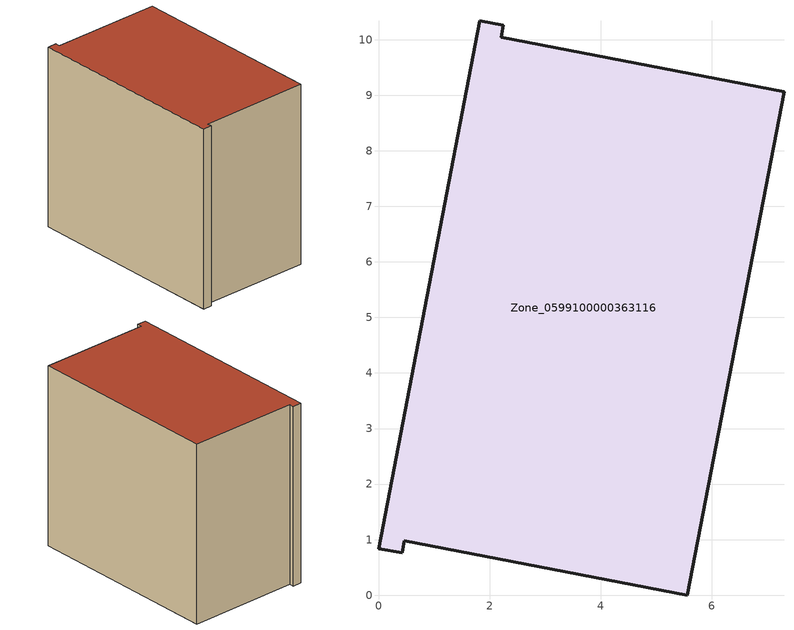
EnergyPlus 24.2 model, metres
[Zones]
Zone_0599100000363116
 floor ground (C_G): 0.46,0.98 0.42,0.77 0,0.84 1.82,10.34 2.25,10.26 2.21,10.04 7.3,9.06 5.56,0 z0
 wall outside (C_F): 2.25,10.26 1.82,10.34 0,0.84 0.42,0.77 0.46,0.98 5.56,0 7.3,9.06 2.21,10.04 2.25,10.26 z0:8.47
 roof outside (C_R): 0.42,0.77 0.46,0.98 5.56,0 7.3,9.06 2.21,10.04 2.25,10.26 1.82,10.34 0,0.84 z8.47
[BUILDING]
Pand.0599100000363116: North Axis=0; Terrain=City; Loads Convergence Tolerance Value=0.04; Temperature Convergence Tolerance Value=0.4; Solar Distribution=FullExterior; Maximum Number of Warmup Days=25; Minimum Number of Warmup Days=1
[Site:Location]
Rotterdam.The.Hague.AP_ZH_NLD Design_Conditions: Latitude=51.96; Longitude=4.45; Time Zone=1; Elevation=-4.5
[SITE:GROUNDTEMPERATURE:BUILDINGSURFACE]
18, 18, 18, 18, 18, 18, 18, 18, 18, 18, 18, 18
[MATERIAL] Thermal Absorptance=0.9; Solar Absorptance=0.7; Visible Absorptance=0.7
Name | Roughness | Thickness | Conductivity | Density | Specific Heat
G.TC.1992-2005 | MediumSmooth | 0.15 | 0.06 | 540 | 1210
F.TC.1992-2005 | Rough | 0.3 | 0.12 | 1920 | 840
R.TC.1992-2005 | MediumRough | 0.2 | 0.08 | 1500 | 1000
[CONSTRUCTION]
C_G: G.TC.1992-2005
C_F: F.TC.1992-2005
C_R: R.TC.1992-2005
[ZONE]
Zone_0599100000363116: Type=1; Multiplier=1; Ceiling Height=Autocalculate; Volume=Autocalculate; Floor Area=autocalculate; Part of Total Floor Area=Yes
[ZONEINFILTRATION:DESIGNFLOWRATE]
Infil_Zone_0599100000363116: Zone or ZoneList or Space or SpaceList=Zone_0599100000363116; Schedule=AlwaysOn; Design Flow Rate Calculation Method=Flow/Area; Flow Rate per Floor Area=0.0015; Constant Term Coefficient=1; Temperature Term Coefficient=0; Velocity Term Coefficient=0; Velocity Squared Term Coefficient=0
[HVACTEMPLATE:ZONE:IDEALLOADSAIRSYSTEM]
Zone_0599100000363116: Maximum Heating Supply Air Temperature=50; Minimum Cooling Supply Air Temperature=13; Maximum Heating Supply Air Humidity Ratio=0.0156; Minimum Cooling Supply Air Humidity Ratio=0.0077; Heating Limit=NoLimit; Cooling Limit=NoLimit; Dehumidification Control Type=ConstantSensibleHeatRatio; Cooling Sensible Heat Ratio=0.7; Dehumidification Setpoint=60; Humidification Control Type=None; Humidification Setpoint=30; Outdoor Air Method=None; Outdoor Air Flow Rate per Person=0.00944; Outdoor Air Flow Rate per Zone Floor Area=0; Outdoor Air Flow Rate per Zone=0; Demand Controlled Ventilation Type=None; Outdoor Air Economizer Type=NoEconomizer; Heat Recovery Type=None; Sensible Heat Recovery Effectiveness=0.7; Latent Heat Recovery Effectiveness=0.65
[ZONECONTROL:THERMOSTAT]
ThermostatControl_Zone_0599100000363116: Zone or ZoneList=Zone_0599100000363116; Control Type Schedule=DualSetpointControlType; Control 1=Thermostat_Zone_0599100000363116; Temperature Difference Between Cutout And Setpoint=0
[THERMOSTATSETPOINT:DUALSETPOINT]
Thermostat_Zone_0599100000363116: Heating Setpoint Temperature Schedule=HeatingSetpoint_Zone_0599100000363116; Cooling Setpoint Temperature Schedule=CoolingSetpoint_Zone_0599100000363116
[SCHEDULE:COMPACT]
HeatingSetpoint_Zone_0599100000363116: Through: 12/31, For: AllDays, Until: 24:00, 21
CoolingSetpoint_Zone_0599100000363116: Through: 12/31, For: AllDays, Until: 24:00, 24
DualSetpointControlType: Through: 12/31, For: AllDays, Until: 24:00, 4
AlwaysOn: Through: 12/31, For: AllDays, Until: 24:00, 1
